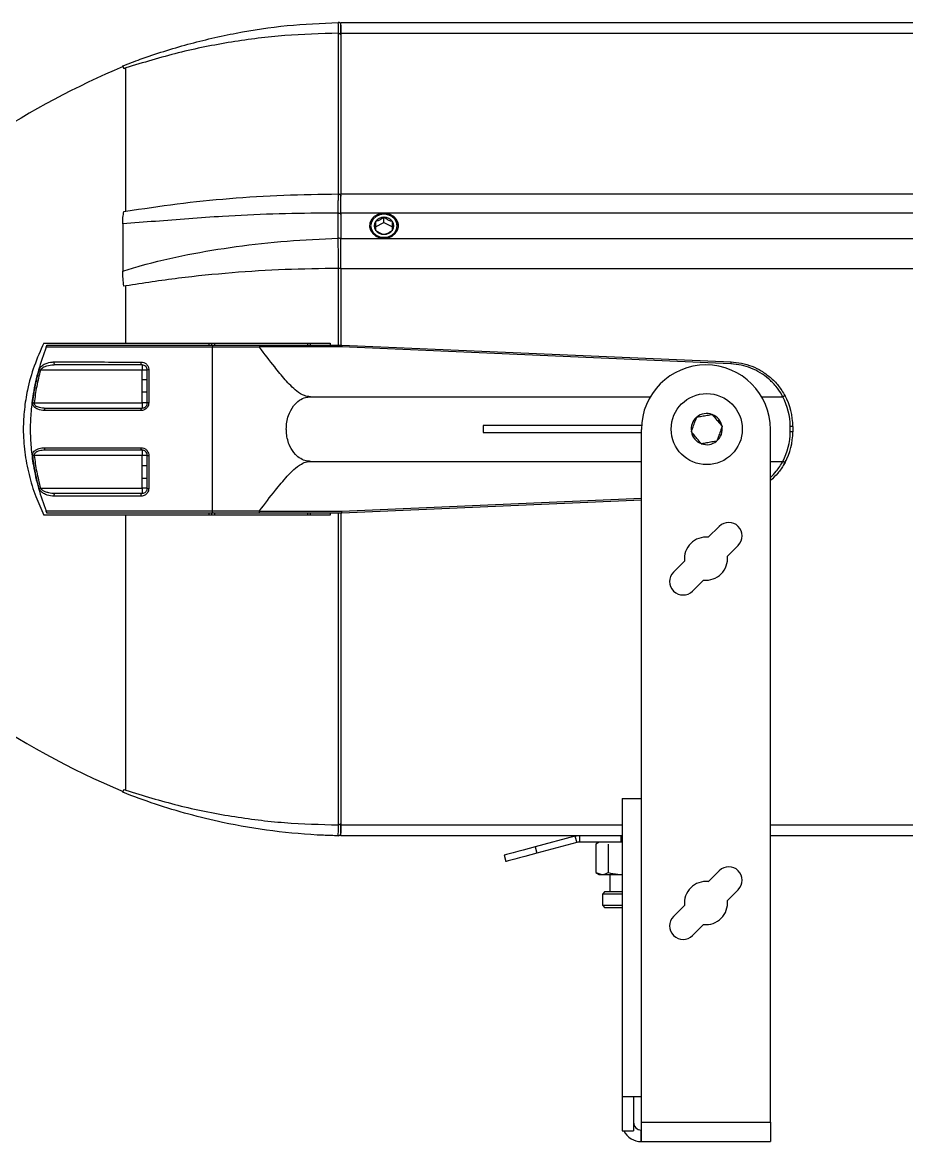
# Model space of a CAD drawing. Extents: x 6 to 132, y 2 to 97.
# Drawn here: x 13.83 to 24.1, y 41.78 to 54.79 of the extents above; entities that cross this region are included whole.
import ezdxf

# ---------------------------------------------------------------- set-up
doc = ezdxf.new("R2010")
doc.units = 0
doc.header["$MEASUREMENT"] = 0
doc.layers.add('OBJECT', color=7, linetype='CONTINUOUS')

msp = doc.modelspace()

# ---------------------------------------------------------------- linework, layer by layer
at = {"layer": 'OBJECT'}
for p, q in [((17.527, 54.784), (39.527, 54.784)), ((17.527, 54.659), (17.527, 54.784)), ((17.497, 52.793), (17.497, 54.659)), ((17.497, 54.659), (17.497, 54.659)), ((17.527, 54.659), (39.527, 54.659)), ((17.527, 54.659), (17.527, 52.793)), ((15.027, 54.256), (15.004, 54.246)), ((15.027, 54.256), (15.004, 54.248)), ((15.004, 54.248), (15.004, 54.246)), ((15.027, 52.591), (15.027, 54.256)), ((17.497, 52.793), (17.497, 52.793)), ((17.527, 52.793), (39.527, 52.793)), ((17.527, 52.569), (17.527, 52.793)), ((15.004, 52.587), (15.027, 52.591)), ((17.496, 52.278), (17.496, 52.568)), ((39.527, 52.569), (17.527, 52.569)), ((17.527, 52.569), (17.527, 52.276)), ((14.992, 52.445), (14.992, 51.896)), ((17.929, 52.41), (18.027, 52.459)), ((18.027, 52.459), (18.027, 52.521)), ((18.027, 52.459), (18.125, 52.41)), ((17.527, 52.276), (39.527, 52.276)), ((17.527, 51.927), (17.527, 52.276)), ((17.497, 51.927), (17.497, 51.927)), ((17.497, 51.036), (17.497, 51.927)), ((17.527, 51.927), (17.527, 51.036)), ((17.527, 51.927), (39.527, 51.927)), ((15.027, 51.725), (15.004, 51.721)), ((15.027, 51.725), (15.004, 51.721)), ((15.004, 51.721), (15.004, 51.721)), ((15.027, 51.061), (15.027, 51.725)), ((15.997, 51.036), (15.997, 51.061)), ((16.027, 51.036), (16.027, 51.061)), ((16.033, 49.111), (16.033, 51.011)), ((16.057, 51.061), (16.057, 51.036)), ((17.536, 51.016), (16.579, 51.016)), ((16.582, 51.036), (17.537, 51.036)), ((17.142, 51.036), (17.142, 51.061)), ((17.171, 51.061), (17.171, 51.036)), ((17.402, 51.061), (17.402, 51.036)), ((22.058, 50.819), (17.536, 51.016)), ((17.537, 51.036), (22.059, 50.842)), ((14.02, 50.75), (14.036, 50.746)), ((15.217, 50.746), (14.036, 50.746)), ((15.217, 50.806), (15.217, 50.746)), ((15.217, 50.632), (15.217, 50.746)), ((15.277, 50.746), (15.217, 50.746)), ((15.277, 50.366), (15.277, 50.746)), ((15.294, 50.75), (15.294, 50.368)), ((15.277, 50.632), (15.217, 50.632)), ((15.277, 50.49), (15.217, 50.49)), ((15.217, 50.366), (15.217, 50.49)), ((22.69, 50.44), (22.685, 50.451)), ((13.946, 50.368), (13.962, 50.366)), ((13.962, 50.366), (15.217, 50.366)), ((15.217, 50.366), (15.217, 50.306)), ((15.277, 50.366), (15.217, 50.366)), ((17.172, 50.436), (21.121, 50.436)), ((22.414, 50.436), (22.66, 50.436)), ((21.661, 50.201), (21.66, 50.199)), ((21.663, 50.201), (21.661, 50.201)), ((21.84, 50.232), (21.838, 50.231)), ((21.841, 50.23), (21.84, 50.232)), ((21.019, 50.101), (19.181, 50.101)), ((19.181, 50.101), (19.181, 50.021)), ((21.018, 45.769), (21.018, 50.056)), ((21.956, 50.092), (21.955, 50.093)), ((21.955, 50.09), (21.956, 50.092)), ((22.518, 42.009), (22.518, 50.056)), ((22.777, 50.093), (22.747, 50.093)), ((22.747, 50.029), (22.747, 50.093)), ((22.777, 50.093), (22.777, 50.029)), ((19.181, 50.021), (21.018, 50.021)), ((21.598, 50.032), (21.598, 50.03)), ((21.598, 50.03), (21.599, 50.029)), ((22.777, 50.029), (22.747, 50.029)), ((15.217, 49.816), (15.217, 49.756)), ((21.713, 49.892), (21.714, 49.89)), ((21.714, 49.89), (21.716, 49.891)), ((21.891, 49.921), (21.893, 49.921)), ((21.893, 49.921), (21.894, 49.923)), ((13.946, 49.754), (13.962, 49.756)), ((15.217, 49.756), (13.962, 49.756)), ((15.217, 49.634), (15.217, 49.756)), ((15.277, 49.756), (15.217, 49.756)), ((15.277, 49.376), (15.277, 49.756)), ((15.294, 49.754), (15.294, 49.372)), ((17.172, 49.686), (21.018, 49.686)), ((22.518, 49.686), (22.66, 49.686)), ((22.678, 49.657), (22.697, 49.699)), ((15.277, 49.634), (15.217, 49.634)), ((15.277, 49.488), (15.217, 49.488)), ((15.217, 49.376), (15.217, 49.488)), ((14.02, 49.372), (14.036, 49.376)), ((14.036, 49.376), (15.217, 49.376)), ((15.217, 49.376), (15.217, 49.316)), ((15.277, 49.376), (15.217, 49.376)), ((17.536, 49.106), (21.018, 49.257)), ((21.018, 49.235), (17.537, 49.086)), ((15.027, 45.866), (15.027, 49.061)), ((15.997, 49.061), (15.997, 49.086)), ((16.027, 49.061), (16.027, 49.086)), ((16.057, 49.086), (16.057, 49.061)), ((16.579, 49.106), (17.536, 49.106)), ((17.537, 49.086), (16.582, 49.086)), ((17.142, 49.061), (17.142, 49.086)), ((17.171, 49.086), (17.171, 49.061)), ((17.402, 49.086), (17.402, 49.061)), ((17.497, 45.463), (17.497, 49.086)), ((17.527, 49.086), (17.527, 45.463)), ((21.922, 48.931), (21.795, 48.804)), ((22.016, 48.583), (22.143, 48.71)), ((21.519, 48.528), (21.392, 48.401)), ((21.613, 48.18), (21.74, 48.307)), ((15.004, 45.876), (15.027, 45.866)), ((15.004, 45.876), (15.004, 45.874)), ((15.004, 45.874), (15.027, 45.866)), ((20.793, 45.769), (20.793, 42.306)), ((20.793, 45.769), (21.017, 45.769)), ((21.017, 45.769), (21.017, 42.306)), ((21.017, 45.769), (21.018, 45.769)), ((17.497, 45.463), (17.497, 45.463)), ((17.527, 45.463), (20.793, 45.463)), ((17.527, 45.338), (17.527, 45.463)), ((22.518, 45.463), (39.527, 45.463)), ((20.298, 45.338), (17.527, 45.338)), ((20.246, 45.331), (19.784, 45.207)), ((20.266, 45.259), (19.803, 45.135)), ((20.246, 45.331), (20.266, 45.259)), ((20.298, 45.338), (20.298, 45.263)), ((20.777, 45.338), (20.298, 45.338)), ((20.777, 45.263), (20.298, 45.263)), ((20.527, 45.263), (20.488, 45.241)), ((20.777, 45.338), (20.777, 45.263)), ((20.793, 45.338), (20.777, 45.338)), ((20.793, 45.263), (20.777, 45.263)), ((20.793, 45.261), (20.777, 45.263)), ((24.593, 45.338), (22.518, 45.338)), ((19.784, 45.207), (19.803, 45.135)), ((20.488, 45.241), (20.488, 44.911)), ((20.633, 45.241), (20.633, 44.911)), ((19.422, 45.11), (19.441, 45.038)), ((20.488, 44.911), (20.527, 44.888)), ((20.488, 44.911), (20.56, 44.888)), ((20.527, 44.888), (20.56, 44.888)), ((20.56, 44.888), (20.777, 44.888)), ((20.652, 44.888), (20.652, 44.688)), ((20.777, 44.888), (20.793, 44.89)), ((20.777, 44.888), (20.793, 44.888)), ((21.922, 44.931), (21.795, 44.804)), ((20.594, 44.688), (20.564, 44.658)), ((20.564, 44.658), (20.564, 44.531)), ((20.793, 44.658), (20.564, 44.658)), ((20.594, 44.688), (20.777, 44.688)), ((20.777, 44.688), (20.793, 44.688)), ((22.016, 44.583), (22.143, 44.71)), ((20.564, 44.531), (20.594, 44.501)), ((20.564, 44.531), (20.777, 44.531)), ((20.793, 44.501), (20.594, 44.501)), ((20.777, 44.531), (20.793, 44.531)), ((21.519, 44.528), (21.392, 44.401)), ((21.613, 44.18), (21.74, 44.307)), ((21.017, 42.306), (20.793, 42.306)), ((20.793, 42.306), (20.793, 41.911)), ((20.927, 42.306), (20.927, 41.911)), ((21.018, 42.306), (21.017, 42.306)), ((21.018, 42.009), (21.018, 42.306)), ((21.018, 42.009), (22.518, 42.009)), ((21.018, 41.785), (21.018, 42.009)), ((22.518, 42.009), (22.518, 41.785)), ((20.793, 41.911), (20.927, 41.911)), ((21.017, 41.785), (21.017, 41.919)), ((21.017, 41.919), (21.018, 41.919)), ((21.017, 41.785), (21.018, 41.785)), ((21.018, 41.785), (22.518, 41.785))]:
    msp.add_line(p, q, dxfattribs=at)
at = {"layer": 'OBJECT', "flags": 128}
for points in [[(17.527, 52.553), (17.526, 52.556), (17.525, 52.559), (17.522, 52.562), (17.518, 52.564), (17.513, 52.566), (17.508, 52.567), (17.502, 52.568), (17.496, 52.568)], [(18.027, 52.278), (18.076, 52.284), (18.121, 52.303), (18.158, 52.332), (18.183, 52.37), (18.194, 52.412), (18.19, 52.455), (18.172, 52.495), (18.141, 52.529), (18.1, 52.553), (18.052, 52.566), (18.002, 52.566), (17.954, 52.553), (17.913, 52.529), (17.882, 52.495), (17.864, 52.455), (17.86, 52.412), (17.871, 52.37), (17.896, 52.332), (17.933, 52.303), (17.978, 52.284), (18.027, 52.278)], [(18.181, 52.422), (18.174, 52.464), (18.152, 52.501), (18.118, 52.531), (18.075, 52.55), (18.027, 52.556), (17.979, 52.55), (17.936, 52.531), (17.902, 52.501), (17.88, 52.464), (17.872, 52.422), (17.88, 52.381), (17.902, 52.344), (17.936, 52.314), (17.979, 52.295), (18.027, 52.289), (18.075, 52.295), (18.118, 52.314), (18.152, 52.344), (18.174, 52.381), (18.181, 52.422)], [(17.527, 52.263), (17.526, 52.266), (17.525, 52.269), (17.522, 52.272), (17.518, 52.274), (17.513, 52.276), (17.508, 52.277), (17.502, 52.278), (17.496, 52.278)], [(16.044, 51.036), (16.042, 51.036), (16.04, 51.034), (16.038, 51.032), (16.037, 51.029), (16.035, 51.025), (16.034, 51.021), (16.033, 51.016), (16.033, 51.011)], [(14.208, 50.806), (14.205, 50.807), (14.202, 50.809), (14.199, 50.812), (14.197, 50.817), (14.195, 50.822), (14.193, 50.828), (14.193, 50.834), (14.193, 50.841)], [(15.217, 50.806), (15.214, 50.807), (15.211, 50.809), (15.209, 50.812), (15.207, 50.816), (15.205, 50.822), (15.204, 50.828), (15.204, 50.834), (15.204, 50.84)], [(14.083, 50.277), (14.083, 50.283), (14.084, 50.288), (14.086, 50.293), (14.088, 50.298), (14.09, 50.301), (14.093, 50.304), (14.096, 50.305), (14.099, 50.306)], [(15.204, 50.277), (15.204, 50.283), (15.205, 50.288), (15.206, 50.293), (15.208, 50.298), (15.21, 50.301), (15.212, 50.304), (15.214, 50.305), (15.217, 50.306)], [(14.099, 49.816), (14.096, 49.817), (14.093, 49.818), (14.09, 49.821), (14.088, 49.824), (14.086, 49.829), (14.084, 49.834), (14.083, 49.839), (14.083, 49.845)], [(15.217, 49.816), (15.214, 49.817), (15.212, 49.818), (15.21, 49.821), (15.208, 49.824), (15.206, 49.829), (15.205, 49.834), (15.204, 49.839), (15.204, 49.845)], [(14.193, 49.281), (14.193, 49.288), (14.193, 49.294), (14.195, 49.3), (14.197, 49.305), (14.199, 49.31), (14.202, 49.313), (14.205, 49.315), (14.208, 49.316)], [(15.204, 49.282), (15.204, 49.288), (15.204, 49.294), (15.205, 49.3), (15.207, 49.306), (15.209, 49.31), (15.211, 49.313), (15.214, 49.315), (15.217, 49.316)], [(16.044, 49.086), (16.042, 49.086), (16.04, 49.088), (16.038, 49.09), (16.037, 49.093), (16.035, 49.097), (16.034, 49.101), (16.033, 49.106), (16.033, 49.111)], [(19.784, 45.207), (19.713, 45.188), (19.645, 45.17), (19.583, 45.153), (19.528, 45.139), (19.483, 45.127), (19.449, 45.118), (19.429, 45.112), (19.422, 45.11)], [(19.803, 45.135), (19.733, 45.116), (19.665, 45.098), (19.602, 45.081), (19.547, 45.067), (19.502, 45.055), (19.469, 45.046), (19.448, 45.04), (19.441, 45.038)]]:
    msp.add_lwpolyline(points, dxfattribs=at)
at = {"layer": 'OBJECT'}
msp.add_circle((21.777, 50.061), 0.413, dxfattribs=at)
for centre, radius, start, end in [((17.497, 54.755), 0.03, 0, 91.2843), ((18.894, 45.063), 10, 112.9485, 123.0925), ((18.027, 52.38), 0.178, 81.4653, 121.3465), ((18.001, 52.422), 0.0874, 145.7351, 214.2649), ((18.024, 52.403), 0.118, 88.695, 144.4351), ((18.03, 52.403), 0.118, 35.565, 91.305), ((18.053, 52.422), 0.0874, 325.7353, 34.2647), ((18.024, 52.442), 0.118, 215.5649, 271.305), ((18.03, 52.442), 0.118, 268.695, 324.435), ((22.505, 50.805), 0.448, 175.274, 178.1452), ((15.291, 50.723), 0.0274, 84.1543, 121.2896), ((21.768, 50.056), 0.75, 90, 180), ((21.768, 50.056), 0.75, 0, 90), ((22.027, 50.093), 0.75, 0, 28.3232), ((15.291, 50.313), 0.0553, 86.8347, 104.6457), ((22.027, 50.093), 0.72, 0, 28.4939), ((21.777, 50.061), 0.181, 130.3232, 189.148), ((21.777, 50.061), 0.181, 70.3232, 129.148), ((21.777, 50.061), 0.181, 10.3232, 69.148), ((21.777, 50.061), 0.181, 310.3232, 9.148), ((21.777, 50.061), 0.181, 190.3232, 249.148), ((22.027, 50.029), 0.72, 331.5061, 0), ((22.027, 50.029), 0.75, 331.6768, 0), ((21.777, 50.061), 0.181, 250.3232, 309.148), ((15.291, 49.809), 0.0553, 255.3543, 273.1653), ((15.291, 49.399), 0.0274, 238.7104, 275.8457), ((22.033, 48.821), 0.156, 315, 135), ((21.768, 48.556), 0.25, 83.6088, 186.3912), ((21.768, 48.556), 0.25, 263.6088, 6.3912), ((21.502, 48.29), 0.156, 135, 315), ((18.894, 55.059), 10, 235.6035, 247.0516), ((17.497, 45.367), 0.03, 268.7157, 0), ((20.298, 45.138), 0.2, 90, 105), ((20.298, 45.138), 0.125, 90, 105), ((22.033, 44.821), 0.156, 315, 135), ((21.768, 44.556), 0.25, 83.6088, 186.3912), ((21.768, 44.556), 0.25, 263.6088, 6.3912), ((21.502, 44.29), 0.156, 135, 315), ((21.017, 42.009), 0.09, 180, 270), ((21.017, 42.009), 0.225, 206.0254, 270)]:
    msp.add_arc(centre, radius, start, end, dxfattribs=at)
for points, knots in [([(14.992, 54.28), (15.059, 54.306), (15.306, 54.4), (15.744, 54.538), (16.315, 54.669), (16.9, 54.758), (17.297, 54.776), (17.496, 54.785)], [0, 0, 0, 0, 0.085075, 0.310548, 0.536056, 0.768026, 1, 1, 1, 1]), ([(17.497, 54.659), (17.497, 54.662), (17.497, 54.683), (17.497, 54.718), (17.497, 54.755), (17.496, 54.78), (17.496, 54.784), (17.496, 54.785)], [0, 0, 0, 0, 0.035982, 0.26462, 0.499883, 0.745783, 1, 1, 1, 1]), ([(17.527, 54.755), (17.527, 54.754), (17.527, 54.751), (17.527, 54.722), (17.527, 54.675), (17.527, 54.645)], [0, 0, 0, 0, 0.256499, 0.521673, 1, 1, 1, 1]), ([(17.497, 54.659), (17.29, 54.653), (16.874, 54.643), (16.252, 54.563), (15.633, 54.441), (15.229, 54.318), (15.027, 54.256)], [0, 0, 0, 0, 0.247337, 0.4962, 0.7473, 1, 1, 1, 1]), ([(17.497, 54.659), (17.5, 54.659), (17.507, 54.658), (17.515, 54.653), (17.522, 54.647), (17.526, 54.638), (17.527, 54.633), (17.527, 54.63), (17.527, 54.63)], [0, 0, 0, 0, 0.201373, 0.402605, 0.607838, 0.822356, 0.994175, 1, 1, 1, 1]), ([(15.004, 54.248), (15, 54.257), (14.993, 54.275), (14.992, 54.278), (14.992, 54.28)], [0, 0, 0, 0, 0.491563, 1, 1, 1, 1]), ([(15.027, 52.591), (15.225, 52.622), (15.62, 52.682), (16.234, 52.744), (16.861, 52.784), (17.285, 52.79), (17.497, 52.793)], [0, 0, 0, 0, 0.246859, 0.493718, 0.746859, 1, 1, 1, 1]), ([(17.496, 52.568), (17.496, 52.592), (17.496, 52.639), (17.496, 52.699), (17.497, 52.749), (17.497, 52.778), (17.497, 52.79), (17.497, 52.793)], [0, 0, 0, 0, 0.228634, 0.463902, 0.692531, 0.927787, 1, 1, 1, 1]), ([(17.497, 52.793), (17.5, 52.793), (17.507, 52.792), (17.515, 52.788), (17.522, 52.782), (17.526, 52.775), (17.527, 52.77), (17.527, 52.767), (17.527, 52.767)], [0, 0, 0, 0, 0.201372, 0.402604, 0.607834, 0.822352, 0.994172, 1, 1, 1, 1]), ([(14.992, 52.445), (14.992, 52.471), (14.993, 52.524), (15, 52.566), (15.004, 52.587)], [0, 0, 0, 0, 0.49156, 1, 1, 1, 1]), ([(17.496, 52.568), (17.439, 52.568), (17.184, 52.569), (16.733, 52.561), (16.211, 52.537), (15.757, 52.505), (15.369, 52.474), (15.118, 52.455), (14.992, 52.445)], [0, 0, 0, 0, 0.067297, 0.297049, 0.526796, 0.684508, 0.842346, 1, 1, 1, 1]), ([(17.987, 52.556), (17.985, 52.556), (17.965, 52.553), (17.949, 52.542), (17.934, 52.532)], [0, 0, 0, 0, 0.089338, 1, 1, 1, 1]), ([(18.053, 52.556), (18.07, 52.552), (18.104, 52.545), (18.148, 52.516), (18.179, 52.477), (18.194, 52.441), (18.192, 52.42), (18.192, 52.416)], [0, 0, 0, 0, 0.219449, 0.45579, 0.692107, 0.930963, 1, 1, 1, 1]), ([(18.027, 52.521), (18.013, 52.51), (17.989, 52.493), (17.954, 52.478), (17.936, 52.474), (17.929, 52.472)], [0, 0, 0, 0, 0.439126, 0.751373, 1, 1, 1, 1]), ([(17.929, 52.472), (17.929, 52.465), (17.929, 52.445), (17.929, 52.412), (17.929, 52.388), (17.929, 52.377), (17.929, 52.373)], [0, 0, 0, 0, 0.180943, 0.506293, 0.843976, 1, 1, 1, 1]), ([(18.125, 52.472), (18.111, 52.475), (18.087, 52.482), (18.052, 52.502), (18.035, 52.515), (18.027, 52.521)], [0, 0, 0, 0, 0.439125, 0.751374, 1, 1, 1, 1]), ([(18.125, 52.373), (18.125, 52.377), (18.125, 52.388), (18.125, 52.412), (18.125, 52.445), (18.125, 52.465), (18.125, 52.472)], [0, 0, 0, 0, 0.156024, 0.493707, 0.819057, 1, 1, 1, 1]), ([(14.992, 51.896), (15.059, 51.916), (15.306, 51.992), (15.744, 52.093), (16.315, 52.187), (16.9, 52.252), (17.297, 52.27), (17.496, 52.278)], [0, 0, 0, 0, 0.085075, 0.310548, 0.536056, 0.768026, 1, 1, 1, 1]), ([(17.497, 51.927), (17.497, 51.931), (17.497, 51.963), (17.497, 52.023), (17.497, 52.109), (17.496, 52.197), (17.496, 52.251), (17.496, 52.278)], [0, 0, 0, 0, 0.035982, 0.264619, 0.499883, 0.745783, 1, 1, 1, 1]), ([(17.929, 52.373), (17.943, 52.363), (17.967, 52.345), (18.002, 52.33), (18.019, 52.326), (18.027, 52.324)], [0, 0, 0, 0, 0.439126, 0.7513747, 1, 1, 1, 1]), ([(18.027, 52.324), (18.041, 52.328), (18.065, 52.334), (18.1, 52.354), (18.118, 52.367), (18.125, 52.373)], [0, 0, 0, 0, 0.439125, 0.751374, 1, 1, 1, 1]), ([(15.004, 51.721), (15, 51.751), (14.993, 51.812), (14.992, 51.867), (14.992, 51.896)], [0, 0, 0, 0, 0.491563, 1, 1, 1, 1]), ([(17.497, 51.927), (17.29, 51.924), (16.876, 51.919), (16.255, 51.879), (15.635, 51.818), (15.23, 51.756), (15.027, 51.725)], [0, 0, 0, 0, 0.24686, 0.49372, 0.74686, 1, 1, 1, 1]), ([(17.527, 51.924), (17.527, 51.924), (17.527, 51.924), (17.526, 51.925), (17.522, 51.926), (17.515, 51.926), (17.507, 51.927), (17.5, 51.927), (17.497, 51.927)], [0, 0, 0, 0, 0.005828, 0.17765, 0.392164, 0.597395, 0.798628, 1, 1, 1, 1]), ([(14.074, 51.061), (14.035, 50.973), (13.957, 50.796), (13.884, 50.536), (13.845, 50.29), (13.831, 50.048), (13.848, 49.794), (13.898, 49.531), (13.973, 49.285), (14.042, 49.132), (14.074, 49.061)], [0, 0, 0, 0, 0.139745, 0.279431, 0.38973, 0.500018, 0.628788, 0.758076, 0.886952, 1, 1, 1, 1]), ([(14.102, 51.012), (14.07, 50.924), (14.007, 50.747), (13.952, 50.497), (13.923, 50.267), (13.914, 50.06), (13.923, 49.85), (13.953, 49.619), (14.008, 49.371), (14.07, 49.197), (14.102, 49.11)], [0, 0, 0, 0, 0.1436668, 0.2888281, 0.3942722, 0.4997124, 0.6082131, 0.7167197, 0.8576202, 1, 1, 1, 1]), ([(14.074, 51.061), (14.199, 51.061), (14.509, 51.061), (14.833, 51.061), (15.027, 51.061)], [0, 0, 0, 0, 0.401285, 1, 1, 1, 1]), ([(14.102, 51.012), (14.103, 51.014), (14.105, 51.02), (14.108, 51.027), (14.11, 51.032), (14.111, 51.035), (14.111, 51.036), (14.111, 51.036)], [0, 0, 0, 0, 0.194111, 0.388779, 0.574836, 0.768557, 1, 1, 1, 1]), ([(16.033, 51.011), (16.014, 51.011), (15.922, 51.011), (15.683, 51.011), (15.32, 51.011), (14.899, 51.011), (14.492, 51.012), (14.232, 51.012), (14.102, 51.012)], [0, 0, 0, 0, 0.027601, 0.138011, 0.358994, 0.579976, 0.789989, 1, 1, 1, 1]), ([(14.111, 51.036), (14.266, 51.036), (14.575, 51.036), (15.054, 51.036), (15.543, 51.036), (15.877, 51.036), (16.044, 51.036)], [0, 0, 0, 0, 0.249189, 0.498378, 0.749189, 1, 1, 1, 1]), ([(15.027, 51.061), (15.139, 51.061), (15.362, 51.061), (15.705, 51.061), (16.052, 51.061), (16.45, 51.061), (16.9, 51.061), (17.234, 51.061), (17.402, 51.061)], [0, 0, 0, 0, 0.145761, 0.291523, 0.4385, 0.585476, 0.79231, 1, 1, 1, 1]), ([(16.581, 51.011), (16.561, 51.011), (16.463, 51.011), (16.278, 51.011), (16.118, 51.011), (16.033, 51.011)], [0, 0, 0, 0, 0.104523, 0.52294, 1, 1, 1, 1]), ([(16.044, 51.036), (16.131, 51.036), (16.307, 51.036), (16.49, 51.036), (16.582, 51.036)], [0, 0, 0, 0, 0.4976823, 1, 1, 1, 1]), ([(16.582, 51.036), (16.582, 51.036), (16.582, 51.036), (16.581, 51.035), (16.58, 51.032), (16.58, 51.025), (16.579, 51.019), (16.579, 51.016)], [0, 0, 0, 0, 0.012955, 0.190783, 0.461144, 0.730556, 1, 1, 1, 1]), ([(16.579, 51.016), (16.579, 51.015), (16.579, 51.013), (16.58, 51.012), (16.581, 51.011)], [0, 0, 0, 0, 0.514657, 1, 1, 1, 1]), ([(17.172, 50.436), (17.148, 50.439), (17.09, 50.447), (16.988, 50.519), (16.875, 50.633), (16.735, 50.809), (16.639, 50.935), (16.581, 51.011)], [0, 0, 0, 0, 0.081848, 0.202357, 0.427499, 0.653759, 1, 1, 1, 1]), ([(17.537, 51.036), (17.537, 51.036), (17.537, 51.035), (17.537, 51.03), (17.536, 51.023), (17.536, 51.018), (17.536, 51.016), (17.536, 51.016)], [0, 0, 0, 0, 0.2703339, 0.5406603, 0.8110376, 0.9725703, 1, 1, 1, 1]), ([(14.02, 50.75), (14.023, 50.757), (14.029, 50.773), (14.053, 50.799), (14.102, 50.828), (14.153, 50.84), (14.187, 50.841), (14.193, 50.841)], [0, 0, 0, 0, 0.094525, 0.230291, 0.472453, 0.904115, 1, 1, 1, 1]), ([(14.193, 50.841), (14.21, 50.841), (14.296, 50.841), (14.627, 50.841), (14.951, 50.84), (15.204, 50.84)], [0, 0, 0, 0, 0.052041, 0.26021, 1, 1, 1, 1]), ([(15.204, 50.84), (15.215, 50.839), (15.238, 50.837), (15.267, 50.817), (15.287, 50.789), (15.294, 50.765), (15.294, 50.752), (15.294, 50.75)], [0, 0, 0, 0, 0.248869, 0.497978, 0.743146, 0.965245, 1, 1, 1, 1]), ([(22.059, 50.842), (22.1, 50.838), (22.183, 50.831), (22.302, 50.794), (22.414, 50.739), (22.518, 50.664), (22.614, 50.568), (22.662, 50.489), (22.687, 50.448)], [0, 0, 0, 0, 0.157639, 0.319931, 0.477472, 0.639403, 0.816611, 1, 1, 1, 1]), ([(13.946, 50.368), (13.948, 50.388), (13.961, 50.487), (13.985, 50.615), (14.013, 50.721), (14.02, 50.75)], [0, 0, 0, 0, 0.15396, 0.770384, 1, 1, 1, 1]), ([(14.036, 50.746), (14.02, 50.683), (13.988, 50.558), (13.971, 50.43), (13.962, 50.366)], [0, 0, 0, 0, 0.4987093, 1, 1, 1, 1]), ([(14.208, 50.806), (14.202, 50.806), (14.168, 50.805), (14.119, 50.798), (14.07, 50.779), (14.047, 50.762), (14.038, 50.752), (14.036, 50.747), (14.036, 50.746)], [0, 0, 0, 0, 0.100692, 0.552275, 0.795418, 0.92124, 0.986847, 1, 1, 1, 1]), ([(15.217, 50.806), (15.046, 50.806), (14.704, 50.806), (14.374, 50.806), (14.208, 50.806)], [0, 0, 0, 0, 0.4995563, 1, 1, 1, 1]), ([(15.277, 50.746), (15.277, 50.747), (15.277, 50.755), (15.275, 50.763), (15.269, 50.777), (15.259, 50.791), (15.24, 50.803), (15.224, 50.805), (15.217, 50.806)], [0, 0, 0, 0, 0.0322875, 0.210296, 0.2440091, 0.4878896, 0.7433035, 1, 1, 1, 1]), ([(22.662, 50.436), (22.657, 50.444), (22.634, 50.488), (22.581, 50.562), (22.497, 50.648), (22.399, 50.719), (22.293, 50.772), (22.178, 50.808), (22.098, 50.816), (22.058, 50.819)], [0, 0, 0, 0, 0.036929, 0.19779, 0.3632, 0.520309, 0.681793, 0.838551, 1, 1, 1, 1]), ([(15.217, 50.49), (15.217, 50.496), (15.218, 50.529), (15.219, 50.577), (15.217, 50.617), (15.217, 50.632)], [0, 0, 0, 0, 0.141943, 0.685293, 1, 1, 1, 1]), ([(22.687, 50.448), (22.687, 50.448), (22.687, 50.448), (22.687, 50.448), (22.684, 50.448), (22.678, 50.445), (22.67, 50.441), (22.664, 50.438), (22.662, 50.436)], [0, 0, 0, 0, 0.014773, 0.108409, 0.331643, 0.554547, 0.777271, 1, 1, 1, 1]), ([(14.083, 50.277), (14.057, 50.279), (14.021, 50.282), (13.981, 50.303), (13.962, 50.319), (13.949, 50.338), (13.945, 50.355), (13.946, 50.365), (13.946, 50.368)], [0, 0, 0, 0, 0.4431603, 0.5994501, 0.7566449, 0.8549278, 0.9542616, 1, 1, 1, 1]), ([(13.962, 50.366), (13.961, 50.364), (13.961, 50.359), (13.963, 50.352), (13.967, 50.344), (13.978, 50.333), (13.997, 50.323), (14.038, 50.309), (14.073, 50.307), (14.099, 50.306)], [0, 0, 0, 0, 0.035894, 0.089379, 0.116812, 0.204786, 0.359116, 0.521452, 1, 1, 1, 1]), ([(15.294, 50.368), (15.293, 50.358), (15.291, 50.34), (15.279, 50.315), (15.259, 50.295), (15.234, 50.28), (15.214, 50.278), (15.204, 50.277)], [0, 0, 0, 0, 0.18582, 0.37135, 0.561521, 0.768419, 1, 1, 1, 1]), ([(15.217, 50.306), (15.224, 50.307), (15.237, 50.308), (15.254, 50.317), (15.267, 50.331), (15.275, 50.347), (15.276, 50.36), (15.277, 50.366)], [0, 0, 0, 0, 0.243708, 0.456429, 0.645547, 0.82409, 1, 1, 1, 1]), ([(17.172, 49.686), (17.156, 49.687), (17.116, 49.69), (17.055, 49.716), (16.986, 49.772), (16.936, 49.85), (16.906, 49.935), (16.894, 50.002), (16.891, 50.071), (16.896, 50.141), (16.919, 50.234), (16.966, 50.325), (17.038, 50.396), (17.108, 50.431), (17.153, 50.434), (17.172, 50.436)], [0, 0, 0, 0, 0.04617, 0.114503, 0.189172, 0.303153, 0.377261, 0.451432, 0.500151, 0.577704, 0.655213, 0.777804, 0.870249, 0.945882, 1, 1, 1, 1]), ([(22.66, 50.436), (22.66, 50.436), (22.661, 50.436), (22.661, 50.436), (22.662, 50.436)], [0, 0, 0, 0, 0.681974, 1, 1, 1, 1]), ([(15.204, 50.277), (15.186, 50.277), (15.096, 50.277), (14.861, 50.277), (14.503, 50.277), (14.223, 50.277), (14.083, 50.277)], [0, 0, 0, 0, 0.046954, 0.234776, 0.617154, 1, 1, 1, 1]), ([(14.099, 50.306), (14.281, 50.306), (14.647, 50.306), (15.027, 50.306), (15.217, 50.306)], [0, 0, 0, 0, 0.499477, 1, 1, 1, 1]), ([(21.598, 50.032), (21.607, 50.056), (21.622, 50.097), (21.644, 50.156), (21.655, 50.186), (21.66, 50.199)], [0, 0, 0, 0, 0.437638, 0.757908, 1, 1, 1, 1]), ([(21.663, 50.201), (21.672, 50.203), (21.7, 50.208), (21.752, 50.217), (21.803, 50.225), (21.83, 50.23), (21.838, 50.231)], [0, 0, 0, 0, 0.172693, 0.506457, 0.852871, 1, 1, 1, 1]), ([(21.841, 50.23), (21.857, 50.21), (21.886, 50.177), (21.926, 50.128), (21.946, 50.104), (21.955, 50.093)], [0, 0, 0, 0, 0.437638, 0.757907, 1, 1, 1, 1]), ([(21.955, 50.09), (21.947, 50.066), (21.931, 50.025), (21.91, 49.966), (21.899, 49.936), (21.894, 49.923)], [0, 0, 0, 0, 0.437638, 0.757908, 1, 1, 1, 1]), ([(21.713, 49.892), (21.696, 49.912), (21.668, 49.945), (21.628, 49.994), (21.608, 50.018), (21.599, 50.029)], [0, 0, 0, 0, 0.437638, 0.757909, 1, 1, 1, 1]), ([(13.946, 49.754), (13.946, 49.76), (13.945, 49.77), (13.951, 49.788), (13.966, 49.808), (14, 49.832), (14.042, 49.843), (14.073, 49.844), (14.083, 49.845)], [0, 0, 0, 0, 0.078305, 0.156359, 0.274956, 0.471062, 0.830702, 1, 1, 1, 1]), ([(14.099, 49.816), (14.089, 49.816), (14.058, 49.815), (14.017, 49.808), (13.983, 49.793), (13.968, 49.779), (13.962, 49.768), (13.961, 49.761), (13.962, 49.757), (13.962, 49.756)], [0, 0, 0, 0, 0.184108, 0.568341, 0.765403, 0.873674, 0.938203, 0.982935, 1, 1, 1, 1]), ([(14.083, 49.845), (14.1, 49.845), (14.186, 49.845), (14.412, 49.845), (14.767, 49.845), (15.058, 49.845), (15.204, 49.845)], [0, 0, 0, 0, 0.046954, 0.234776, 0.617154, 1, 1, 1, 1]), ([(15.217, 49.816), (15.027, 49.816), (14.647, 49.816), (14.282, 49.816), (14.099, 49.816)], [0, 0, 0, 0, 0.499477, 1, 1, 1, 1]), ([(15.204, 49.845), (15.215, 49.844), (15.237, 49.841), (15.265, 49.823), (15.285, 49.797), (15.293, 49.772), (15.294, 49.758), (15.294, 49.754)], [0, 0, 0, 0, 0.244288, 0.489368, 0.716256, 0.917945, 1, 1, 1, 1]), ([(15.277, 49.756), (15.277, 49.759), (15.276, 49.767), (15.274, 49.776), (15.268, 49.789), (15.258, 49.802), (15.238, 49.814), (15.224, 49.815), (15.217, 49.816)], [0, 0, 0, 0, 0.077661, 0.237846, 0.269937, 0.492547, 0.743182, 1, 1, 1, 1]), ([(21.891, 49.921), (21.883, 49.919), (21.856, 49.915), (21.806, 49.906), (21.754, 49.897), (21.726, 49.892), (21.716, 49.891)], [0, 0, 0, 0, 0.147129, 0.493543, 0.827307, 1, 1, 1, 1]), ([(14.02, 49.372), (14.015, 49.391), (13.99, 49.488), (13.964, 49.616), (13.95, 49.725), (13.946, 49.754)], [0, 0, 0, 0, 0.153959, 0.770355, 1, 1, 1, 1]), ([(13.962, 49.756), (13.971, 49.692), (13.988, 49.564), (14.02, 49.439), (14.036, 49.376)], [0, 0, 0, 0, 0.498676, 1, 1, 1, 1]), ([(16.581, 49.111), (16.641, 49.191), (16.744, 49.327), (16.878, 49.488), (16.978, 49.592), (17.054, 49.652), (17.122, 49.683), (17.159, 49.685), (17.172, 49.686)], [0, 0, 0, 0, 0.361999, 0.615858, 0.744331, 0.871977, 0.954852, 1, 1, 1, 1]), ([(22.518, 49.5), (22.541, 49.523), (22.598, 49.577), (22.638, 49.646), (22.662, 49.686)], [0, 0, 0, 0, 0.415818, 1, 1, 1, 1]), ([(22.687, 49.674), (22.683, 49.666), (22.658, 49.622), (22.606, 49.547), (22.547, 49.491), (22.518, 49.463)], [0, 0, 0, 0, 0.098482, 0.555553, 1, 1, 1, 1]), ([(22.662, 49.686), (22.661, 49.686), (22.661, 49.686), (22.66, 49.686), (22.66, 49.686)], [0, 0, 0, 0, 0.68103, 1, 1, 1, 1]), ([(22.687, 49.674), (22.687, 49.674), (22.687, 49.674), (22.687, 49.674), (22.684, 49.674), (22.678, 49.677), (22.67, 49.681), (22.664, 49.684), (22.662, 49.686)], [0, 0, 0, 0, 0.014773, 0.108409, 0.331643, 0.554547, 0.777271, 1, 1, 1, 1]), ([(15.217, 49.488), (15.217, 49.495), (15.218, 49.528), (15.219, 49.576), (15.217, 49.618), (15.217, 49.634)], [0, 0, 0, 0, 0.14008, 0.67902, 1, 1, 1, 1]), ([(14.193, 49.281), (14.167, 49.283), (14.125, 49.287), (14.073, 49.31), (14.042, 49.333), (14.026, 49.355), (14.022, 49.367), (14.02, 49.372)], [0, 0, 0, 0, 0.40055, 0.639787, 0.830113, 0.935605, 1, 1, 1, 1]), ([(14.036, 49.376), (14.037, 49.373), (14.042, 49.364), (14.059, 49.35), (14.089, 49.335), (14.141, 49.32), (14.182, 49.317), (14.208, 49.316)], [0, 0, 0, 0, 0.052588, 0.146978, 0.333143, 0.579252, 1, 1, 1, 1]), ([(15.204, 49.282), (15.186, 49.282), (15.096, 49.282), (14.754, 49.281), (14.439, 49.281), (14.193, 49.281)], [0, 0, 0, 0, 0.052041, 0.26021, 1, 1, 1, 1]), ([(14.208, 49.316), (14.373, 49.316), (14.704, 49.316), (15.046, 49.316), (15.217, 49.316)], [0, 0, 0, 0, 0.499555, 1, 1, 1, 1]), ([(15.294, 49.372), (15.293, 49.362), (15.291, 49.343), (15.277, 49.317), (15.256, 49.296), (15.23, 49.284), (15.212, 49.282), (15.204, 49.282)], [0, 0, 0, 0, 0.194616, 0.388496, 0.597962, 0.830438, 1, 1, 1, 1]), ([(15.217, 49.316), (15.222, 49.316), (15.234, 49.317), (15.251, 49.325), (15.265, 49.339), (15.275, 49.356), (15.276, 49.369), (15.277, 49.376)], [0, 0, 0, 0, 0.1747887, 0.4145052, 0.6265769, 0.8165567, 1, 1, 1, 1]), ([(15.027, 49.061), (14.833, 49.061), (14.509, 49.061), (14.199, 49.061), (14.074, 49.061)], [0, 0, 0, 0, 0.598715, 1, 1, 1, 1]), ([(14.102, 49.11), (14.137, 49.11), (14.309, 49.11), (14.621, 49.11), (15.063, 49.111), (15.533, 49.111), (15.866, 49.111), (16.033, 49.111)], [0, 0, 0, 0, 0.0572655, 0.2780956, 0.4992061, 0.7494033, 1, 1, 1, 1]), ([(14.111, 49.086), (14.111, 49.086), (14.111, 49.087), (14.109, 49.091), (14.107, 49.097), (14.104, 49.104), (14.102, 49.108), (14.102, 49.11)], [0, 0, 0, 0, 0.255584, 0.469093, 0.683648, 0.873579, 1, 1, 1, 1]), ([(16.044, 49.086), (15.878, 49.086), (15.546, 49.086), (15.058, 49.086), (14.578, 49.086), (14.267, 49.086), (14.111, 49.086)], [0, 0, 0, 0, 0.249194, 0.498388, 0.749195, 1, 1, 1, 1]), ([(17.402, 49.061), (17.235, 49.061), (16.901, 49.061), (16.452, 49.061), (16.054, 49.061), (15.709, 49.061), (15.365, 49.061), (15.14, 49.061), (15.027, 49.061)], [0, 0, 0, 0, 0.206834, 0.414524, 0.560286, 0.706049, 0.853024, 1, 1, 1, 1]), ([(16.033, 49.111), (16.051, 49.111), (16.144, 49.111), (16.325, 49.111), (16.492, 49.111), (16.581, 49.111)], [0, 0, 0, 0, 0.104523, 0.522939, 1, 1, 1, 1]), ([(16.582, 49.086), (16.491, 49.086), (16.307, 49.086), (16.132, 49.086), (16.044, 49.086)], [0, 0, 0, 0, 0.4976804, 1, 1, 1, 1]), ([(16.581, 49.111), (16.58, 49.11), (16.579, 49.109), (16.579, 49.107), (16.579, 49.106)], [0, 0, 0, 0, 0.521598, 1, 1, 1, 1]), ([(16.582, 49.086), (16.582, 49.086), (16.582, 49.086), (16.581, 49.087), (16.58, 49.09), (16.58, 49.097), (16.579, 49.103), (16.579, 49.106)], [0, 0, 0, 0, 0.012955, 0.190783, 0.461144, 0.730556, 1, 1, 1, 1]), ([(17.537, 49.086), (17.537, 49.086), (17.537, 49.087), (17.537, 49.092), (17.536, 49.099), (17.536, 49.104), (17.536, 49.106), (17.536, 49.106)], [0, 0, 0, 0, 0.2703339, 0.5406603, 0.8110376, 0.9725703, 1, 1, 1, 1]), ([(14.992, 45.842), (14.992, 45.844), (14.993, 45.846), (15, 45.865), (15.004, 45.874)], [0, 0, 0, 0, 0.49156, 1, 1, 1, 1]), ([(17.496, 45.337), (17.439, 45.338), (17.184, 45.346), (16.733, 45.386), (16.211, 45.474), (15.757, 45.585), (15.369, 45.7), (15.118, 45.795), (14.992, 45.842)], [0, 0, 0, 0, 0.0672975, 0.2970487, 0.5267956, 0.6845076, 0.8423459, 1, 1, 1, 1]), ([(15.027, 45.866), (15.228, 45.805), (15.632, 45.681), (16.25, 45.559), (16.873, 45.48), (17.288, 45.469), (17.497, 45.463)], [0, 0, 0, 0, 0.2511, 0.5038, 0.751137, 1, 1, 1, 1]), ([(17.496, 45.337), (17.496, 45.338), (17.496, 45.341), (17.496, 45.362), (17.497, 45.397), (17.497, 45.433), (17.497, 45.457), (17.497, 45.463)], [0, 0, 0, 0, 0.228634, 0.463901, 0.692531, 0.927788, 1, 1, 1, 1]), ([(17.527, 45.492), (17.527, 45.492), (17.527, 45.489), (17.526, 45.483), (17.522, 45.475), (17.515, 45.469), (17.507, 45.464), (17.5, 45.463), (17.497, 45.463)], [0, 0, 0, 0, 0.005825, 0.177644, 0.392162, 0.597395, 0.798627, 1, 1, 1, 1]), ([(17.527, 45.477), (17.527, 45.474), (17.527, 45.438), (17.527, 45.382), (17.527, 45.372), (17.527, 45.367)], [0, 0, 0, 0, 0.03384, 0.516917, 1, 1, 1, 1]), ([(20.56, 44.888), (20.562, 44.888), (20.587, 44.889), (20.61, 44.9), (20.633, 44.911)], [0, 0, 0, 0, 0.0702134, 1, 1, 1, 1]), ([(20.633, 44.911), (20.669, 44.902), (20.717, 44.89), (20.766, 44.889), (20.777, 44.888)], [0, 0, 0, 0, 0.770416, 1, 1, 1, 1])]:
    msp.add_open_spline(points, degree=3, knots=knots, dxfattribs=at)

doc.saveas('drawing.dxf')
